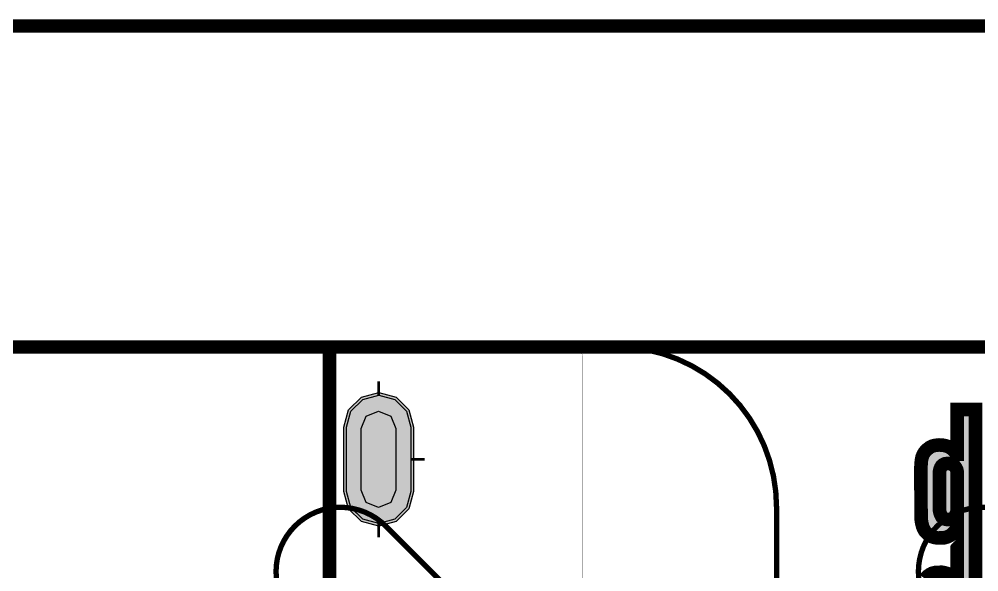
# Model space of a CAD drawing. Header units: millimetres. Extents: x -3 to 238, y -92 to 6.
# Drawn here: x 189.4 to 207.33, y -4.21 to 6.12 of the extents above; entities that cross this region are included whole.
import ezdxf

# ---------------------------------------------------------------- set-up
doc = ezdxf.new("R2010")
doc.units = ezdxf.units.MM
doc.header["$MEASUREMENT"] = 0
for name, color, linetype, true_color in [('Board-Outline-Layer', 7, 'Continuous', 0xff00ff), ('Bottom-Layer', 7, 'Continuous', 0x0000ff), ('Bottom-Paste-Mask-Layer', 7, 'Continuous', 0x800000), ('Bottom-Silkscreen-Layer', 7, 'Continuous', 0x66cc33), ('Bottom-Solder-Mask-Layer', 7, 'Continuous', 0xaa00ff), ('Document-Layer', 7, 'Continuous', 0xffffff), ('Hole-Layer', 7, 'Continuous', 0x222222), ('Multi-Layer', 7, 'Continuous', 0xc0c0c0), ('Top-Layer', 7, 'Continuous', 0xff0000), ('Top-Paste-Mask-Layer', 7, 'Continuous', 0x808080), ('Top-Silkscreen-Layer', 7, 'Continuous', 0xffcc00), ('Top-Solder-Mask-Layer', 7, 'Continuous', 0x800080)]:
    doc.layers.add(name, color=color, linetype=linetype, true_color=true_color)

msp = doc.modelspace()

# ---------------------------------------------------------------- hatches: boundary and pattern name
at = {"layer": 'Bottom-Layer'}
msp.add_hatch(color=256, dxfattribs=at).paths.add_polyline_path([(196.719, -2.703), (196.639, -3.003), (196.419, -3.223), (196.119, -3.303), (195.819, -3.223), (195.6, -3.003), (195.519, -2.703), (195.519, -1.503), (195.6, -1.203), (195.819, -0.983), (196.119, -0.903), (196.419, -0.983), (196.639, -1.203), (196.719, -1.503)])
at = {"layer": 'Bottom-Paste-Mask-Layer'}
msp.add_hatch(color=256, dxfattribs=at).paths.add_polyline_path([(196.719, -2.703), (196.639, -3.003), (196.419, -3.223), (196.119, -3.303), (195.819, -3.223), (195.6, -3.003), (195.519, -2.703), (195.519, -1.503), (195.6, -1.203), (195.819, -0.983), (196.119, -0.903), (196.419, -0.983), (196.639, -1.203), (196.719, -1.503)])
at = {"layer": 'Bottom-Solder-Mask-Layer'}
msp.add_hatch(color=256, dxfattribs=at).paths.add_polyline_path([(196.77, -2.703), (196.683, -3.029), (196.445, -3.267), (196.119, -3.354), (195.794, -3.267), (195.556, -3.029), (195.468, -2.703), (195.468, -1.503), (195.556, -1.178), (195.794, -0.939), (196.119, -0.852), (196.445, -0.939), (196.683, -1.178), (196.77, -1.503)])
at = {"layer": 'Hole-Layer'}
msp.add_hatch(color=256, dxfattribs=at).paths.add_polyline_path([(196.439, -2.678), (196.344, -2.908), (196.114, -3.003), (195.885, -2.908), (195.789, -2.678), (195.789, -1.528), (195.885, -1.298), (196.114, -1.203), (196.344, -1.298), (196.439, -1.528)])
at = {"layer": 'Multi-Layer'}
msp.add_hatch(color=256, dxfattribs=at).paths.add_polyline_path([(196.719, -2.703), (196.639, -3.003), (196.419, -3.223), (196.119, -3.303), (195.819, -3.223), (195.6, -3.003), (195.519, -2.703), (195.519, -1.503), (195.6, -1.203), (195.819, -0.983), (196.119, -0.903), (196.419, -0.983), (196.639, -1.203), (196.719, -1.503)])
msp.add_hatch(color=256, dxfattribs=at).paths.add_polyline_path([(196.719, -2.703), (196.639, -3.003), (196.419, -3.223), (196.119, -3.303), (195.819, -3.223), (195.6, -3.003), (195.519, -2.703), (195.519, -1.503), (195.6, -1.203), (195.819, -0.983), (196.119, -0.903), (196.419, -0.983), (196.639, -1.203), (196.719, -1.503)])
msp.add_hatch(color=256, dxfattribs=at).paths.add_polyline_path([(196.719, -2.703), (196.639, -3.003), (196.419, -3.223), (196.119, -3.303), (195.819, -3.223), (195.6, -3.003), (195.519, -2.703), (195.519, -1.503), (195.6, -1.203), (195.819, -0.983), (196.119, -0.903), (196.419, -0.983), (196.639, -1.203), (196.719, -1.503)])
at = {"layer": 'Top-Layer'}
msp.add_hatch(color=256, dxfattribs=at).paths.add_polyline_path([(196.719, -2.703), (196.639, -3.003), (196.419, -3.223), (196.119, -3.303), (195.819, -3.223), (195.6, -3.003), (195.519, -2.703), (195.519, -1.503), (195.6, -1.203), (195.819, -0.983), (196.119, -0.903), (196.419, -0.983), (196.639, -1.203), (196.719, -1.503)])
at = {"layer": 'Top-Paste-Mask-Layer'}
msp.add_hatch(color=256, dxfattribs=at).paths.add_polyline_path([(196.719, -2.703), (196.639, -3.003), (196.419, -3.223), (196.119, -3.303), (195.819, -3.223), (195.6, -3.003), (195.519, -2.703), (195.519, -1.503), (195.6, -1.203), (195.819, -0.983), (196.119, -0.903), (196.419, -0.983), (196.639, -1.203), (196.719, -1.503)])
at = {"layer": 'Top-Silkscreen-Layer'}
for points in [[(206.925, -1.591), (206.925, -2.01), (206.922, -2.01), (206.92, -2.01), (206.908, -1.992), (206.896, -1.975), (206.863, -1.943), (206.831, -1.912), (206.81, -1.897), (206.788, -1.883), (206.769, -1.873), (206.749, -1.863), (206.73, -1.857), (206.71, -1.85), (206.685, -1.845), (206.661, -1.84), (206.623, -1.838), (206.586, -1.835), (206.55, -1.839), (206.513, -1.843), (206.484, -1.85), (206.456, -1.858), (206.435, -1.868), (206.415, -1.878), (206.387, -1.9), (206.358, -1.921), (206.337, -1.944), (206.317, -1.966), (206.302, -1.991), (206.288, -2.015), (206.278, -2.039), (206.269, -2.062), (206.262, -2.097), (206.255, -2.132), (206.251, -2.189), (206.247, -2.245), (206.248, -2.731), (206.25, -3.217), (206.256, -3.254), (206.262, -3.291), (206.269, -3.321), (206.276, -3.35), (206.286, -3.377), (206.297, -3.403), (206.312, -3.429), (206.327, -3.454), (206.359, -3.486), (206.391, -3.518), (206.423, -3.535), (206.455, -3.551), (206.482, -3.558), (206.508, -3.566), (206.535, -3.57), (206.562, -3.574), (206.62, -3.572), (206.678, -3.571), (206.707, -3.563), (206.735, -3.555), (206.764, -3.542), (206.792, -3.528), (206.812, -3.515), (206.831, -3.501), (206.878, -3.453), (206.925, -3.405), (206.925, -3.897), (206.925, -4.389), (206.922, -4.389), (206.919, -4.389), (206.902, -4.366), (206.885, -4.343), (206.856, -4.316), (206.827, -4.289), (206.808, -4.275), (206.788, -4.262), (206.767, -4.251), (206.746, -4.241), (206.717, -4.232), (206.689, -4.223), (206.661, -4.218), (206.634, -4.214), (206.578, -4.216), (206.522, -4.218), (206.488, -4.227), (206.454, -4.235), (206.439, -4.243), (206.423, -4.251), (206.398, -4.268), (206.373, -4.285), (206.346, -4.313), (206.319, -4.341), (206.305, -4.363), (206.29, -4.386), (206.28, -4.413), (206.269, -4.441), (206.262, -4.476), (206.255, -4.511), (206.251, -4.561), (206.248, -4.61), (206.248, -5.076), (206.248, -5.543), (206.251, -5.581), (206.255, -5.619), (206.262, -5.659), (206.268, -5.699), (206.278, -5.727), (206.287, -5.755), (206.304, -5.787), (206.32, -5.819), (206.349, -5.849), (206.377, -5.879), (206.398, -5.893), (206.418, -5.907), (206.438, -5.916), (206.459, -5.925), (206.482, -5.931), (206.505, -5.937), (206.534, -5.942), (206.564, -5.946), (206.623, -5.944), (206.682, -5.942), (206.708, -5.934), (206.735, -5.927), (206.761, -5.915), (206.787, -5.903), (206.809, -5.887), (206.831, -5.871), (206.851, -5.852), (206.871, -5.833), (206.898, -5.804), (206.925, -5.775), (206.925, -5.851), (206.925, -5.927), (207.095, -5.927), (207.264, -5.927), (207.267, -5.922), (207.269, -5.916), (207.269, -3.545), (207.269, -1.173), (207.097, -1.173), (206.925, -1.173)], [(206.787, -2.183), (206.806, -2.187), (206.829, -2.198), (206.851, -2.208), (206.864, -2.22), (206.877, -2.231), (206.889, -2.246), (206.9, -2.262), (206.909, -2.28), (206.917, -2.299), (206.921, -2.317), (206.925, -2.336), (206.925, -2.694), (206.925, -3.052), (206.919, -3.08), (206.914, -3.107), (206.9, -3.136), (206.886, -3.164), (206.872, -3.18), (206.858, -3.196), (206.839, -3.207), (206.82, -3.218), (206.799, -3.224), (206.778, -3.229), (206.758, -3.229), (206.737, -3.229), (206.718, -3.225), (206.7, -3.221), (206.685, -3.214), (206.67, -3.207), (206.654, -3.194), (206.639, -3.18), (206.627, -3.159), (206.616, -3.137), (206.609, -3.117), (206.602, -3.096), (206.597, -3.07), (206.592, -3.043), (206.592, -2.696), (206.592, -2.348), (206.597, -2.321), (206.602, -2.294), (206.609, -2.276), (206.616, -2.258), (206.625, -2.242), (206.634, -2.227), (206.647, -2.215), (206.66, -2.204), (206.678, -2.195), (206.696, -2.187), (206.716, -2.184), (206.735, -2.181), (206.751, -2.18), (206.768, -2.18)]]:
    msp.add_hatch(color=256, dxfattribs=at).paths.add_polyline_path(points)
at = {"layer": 'Top-Solder-Mask-Layer'}
msp.add_hatch(color=256, dxfattribs=at).paths.add_polyline_path([(196.77, -2.703), (196.683, -3.029), (196.445, -3.267), (196.119, -3.354), (195.794, -3.267), (195.556, -3.029), (195.468, -2.703), (195.468, -1.503), (195.556, -1.178), (195.794, -0.939), (196.119, -0.852), (196.445, -0.939), (196.683, -1.178), (196.77, -1.503)])

# ---------------------------------------------------------------- linework, layer by layer
at = {"layer": 'Board-Outline-Layer'}
for points, const_width in [([(227.598, 5.997), (114.3, 5.997)], 0.254), ([(0.003, -0.003), (228.598, -0.003)], 0.254), ([(196.087, -0.003), (195.198, -0.003), (195.198, -6.48), (185.8, -6.48), (185.8, -0.003), (184.911, -0.003)], 0.254), ([(196.087, -0.003), (195.198, -0.003), (195.198, -6.48), (185.8, -6.48), (185.8, -0.003), (184.911, -0.003)], 0.254), ([(196.05, -0.008), (225.6, 0)], 0.1)]:
    msp.add_lwpolyline(points, dxfattribs=dict(at, const_width=const_width))
at = {"layer": 'Bottom-Layer', "const_width": 0.00508}
msp.add_lwpolyline([(0, -86.191), (0, 0), (228.585, 0), (228.585, -86.191)], close=True, dxfattribs=at)
msp.add_lwpolyline([(143.977, -19.8), (143.977, -0.2, -0.414), (144.177, 0), (199.726, 0), (199.726, 0, -0.414), (199.926, -0.2), (199.926, -19.8, -0.414), (199.726, -20), (199.726, -20), (144.177, -20, -0.414)], format="xyb", close=True, dxfattribs=at)
at = {"layer": 'Bottom-Layer', "const_width": 0.0508}
for points in [[(196.119, -0.906), (196.119, -0.646)], [(196.717, -2.103), (196.976, -2.103)], [(196.119, -3.3), (196.119, -3.56)]]:
    msp.add_lwpolyline(points, dxfattribs=at)
at = {"layer": 'Bottom-Layer'}
msp.add_lwpolyline([(196.719, -2.703), (196.639, -3.003), (196.419, -3.223), (196.119, -3.303), (195.819, -3.223), (195.6, -3.003), (195.519, -2.703), (195.519, -1.503), (195.6, -1.203), (195.819, -0.983), (196.119, -0.903), (196.419, -0.983), (196.639, -1.203), (196.719, -1.503)], close=True, dxfattribs=at)
at = {"layer": 'Bottom-Paste-Mask-Layer'}
msp.add_lwpolyline([(196.719, -2.703), (196.639, -3.003), (196.419, -3.223), (196.119, -3.303), (195.819, -3.223), (195.6, -3.003), (195.519, -2.703), (195.519, -1.503), (195.6, -1.203), (195.819, -0.983), (196.119, -0.903), (196.419, -0.983), (196.639, -1.203), (196.719, -1.503)], close=True, dxfattribs=at)
at = {"layer": 'Bottom-Silkscreen-Layer', "const_width": 0.254}
for points in [[(188.721, -0.003), (191.388, -0.003)], [(188.721, -0.003), (191.388, -0.003)], [(191.388, -0.003), (196.087, -0.003)], [(191.388, -0.003), (196.087, -0.003)]]:
    msp.add_lwpolyline(points, dxfattribs=at)
at = {"layer": 'Bottom-Solder-Mask-Layer'}
msp.add_lwpolyline([(196.77, -2.703), (196.683, -3.029), (196.445, -3.267), (196.119, -3.354), (195.794, -3.267), (195.556, -3.029), (195.468, -2.703), (195.468, -1.503), (195.556, -1.178), (195.794, -0.939), (196.119, -0.852), (196.445, -0.939), (196.683, -1.178), (196.77, -1.503)], close=True, dxfattribs=at)
at = {"layer": 'Document-Layer', "const_width": 0.1}
for points in [[(0, -83.2), (0, -3, -0.414), (3, 0), (13.099, 0, -0.414), (16.099, -3), (16.099, -9, 0.414), (19.099, -12), (57.099, -12, 0.414), (60.099, -9), (60.099, -3, -0.414), (63.099, 0), (225.6, 0, -0.414), (228.6, -3), (228.6, -83.2, -0.414), (225.6, -86.2), (3, -86.2, -0.414)], [(196.249, -3.351, 1), (194.552, -5.049), (201.694, -12.191, 1), (203.392, -10.494)], [(208.249, -3.351, 1), (206.552, -5.049), (213.694, -12.191, 1), (215.392, -10.494)]]:
    msp.add_lwpolyline(points, format="xyb", close=True, dxfattribs=at)
for points in [[(63.099, 0), (185.83, 0), (185.83, -6.6), (195.17, -6.6), (195.17, 0), (225.6, 0, -0.414), (228.6, -3), (228.6, -83.2, -0.414), (225.6, -86.2), (3, -86.2, -0.414)], [(3, -86.2), (101.8, -86.2, 0.414), (104.8, -83.2), (104.8, -70.174, -0.414), (107.8, -67.174), (120.8, -67.174, -0.414), (123.8, -70.174), (123.8, -83.2, 0.414), (126.8, -86.2), (225.6, -86.2, 0.414), (228.6, -83.2), (228.6, -3, 0.414), (225.6, 0), (218.55, 0, 0.414), (215.55, -3), (215.55, -4.5, -0.414), (212.55, -7.5), (206.55, -7.5, -0.414), (203.55, -4.5), (203.55, -3, 0.414), (200.55, 0), (58.599, 0, 0.414)], [(69.099, -6), (209.5, -6, -0.414), (212.5, -9), (212.5, -21, 0.414), (215.5, -24), (225.6, -24, 0.414), (228.6, -21), (228.6, -3, 0.414), (225.6, 0), (63.099, 0, 0.414)]]:
    msp.add_lwpolyline(points, format="xyb", dxfattribs=at)
at = {"layer": 'Hole-Layer'}
msp.add_lwpolyline([(196.439, -2.678), (196.344, -2.908), (196.114, -3.003), (195.885, -2.908), (195.789, -2.678), (195.789, -1.528), (195.885, -1.298), (196.114, -1.203), (196.344, -1.298), (196.439, -1.528)], close=True, dxfattribs=at)
at = {"layer": 'Multi-Layer'}
msp.add_lwpolyline([(196.719, -2.703), (196.639, -3.003), (196.419, -3.223), (196.119, -3.303), (195.819, -3.223), (195.6, -3.003), (195.519, -2.703), (195.519, -1.503), (195.6, -1.203), (195.819, -0.983), (196.119, -0.903), (196.419, -0.983), (196.639, -1.203), (196.719, -1.503)], close=True, dxfattribs=at)
msp.add_lwpolyline([(196.719, -2.703), (196.639, -3.003), (196.419, -3.223), (196.119, -3.303), (195.819, -3.223), (195.6, -3.003), (195.519, -2.703), (195.519, -1.503), (195.6, -1.203), (195.819, -0.983), (196.119, -0.903), (196.419, -0.983), (196.639, -1.203), (196.719, -1.503)], close=True, dxfattribs=at)
msp.add_lwpolyline([(196.719, -2.703), (196.639, -3.003), (196.419, -3.223), (196.119, -3.303), (195.819, -3.223), (195.6, -3.003), (195.519, -2.703), (195.519, -1.503), (195.6, -1.203), (195.819, -0.983), (196.119, -0.903), (196.419, -0.983), (196.639, -1.203), (196.719, -1.503)], close=True, dxfattribs=at)
at = {"layer": 'Top-Layer', "const_width": 0.00508}
msp.add_lwpolyline([(0, -86.191), (0, 0), (228.585, 0), (228.585, -86.191)], close=True, dxfattribs=at)
msp.add_lwpolyline([(143.977, -19.8), (143.977, -0.2, -0.414), (144.177, 0), (199.726, 0), (199.726, 0, -0.414), (199.926, -0.2), (199.926, -19.8, -0.414), (199.726, -20), (199.726, -20), (144.177, -20, -0.414)], format="xyb", close=True, dxfattribs=at)
at = {"layer": 'Top-Layer'}
msp.add_lwpolyline([(196.719, -2.703), (196.639, -3.003), (196.419, -3.223), (196.119, -3.303), (195.819, -3.223), (195.6, -3.003), (195.519, -2.703), (195.519, -1.503), (195.6, -1.203), (195.819, -0.983), (196.119, -0.903), (196.419, -0.983), (196.639, -1.203), (196.719, -1.503)], close=True, dxfattribs=at)
at = {"layer": 'Top-Paste-Mask-Layer'}
msp.add_lwpolyline([(196.719, -2.703), (196.639, -3.003), (196.419, -3.223), (196.119, -3.303), (195.819, -3.223), (195.6, -3.003), (195.519, -2.703), (195.519, -1.503), (195.6, -1.203), (195.819, -0.983), (196.119, -0.903), (196.419, -0.983), (196.639, -1.203), (196.719, -1.503)], close=True, dxfattribs=at)
at = {"layer": 'Top-Silkscreen-Layer', "const_width": 0.254}
for points in [[(207.269, -5.916), (207.269, -3.545), (207.269, -1.173), (207.097, -1.173), (206.925, -1.173), (206.925, -1.591), (206.925, -2.01), (206.922, -2.01), (206.92, -2.01), (206.908, -1.992), (206.896, -1.975), (206.863, -1.943), (206.831, -1.912), (206.81, -1.897), (206.788, -1.883), (206.769, -1.873), (206.749, -1.863), (206.73, -1.857), (206.71, -1.85), (206.685, -1.845), (206.661, -1.84), (206.623, -1.838), (206.586, -1.835), (206.55, -1.839), (206.513, -1.843), (206.484, -1.85), (206.456, -1.858), (206.435, -1.868), (206.415, -1.878), (206.387, -1.9), (206.358, -1.921), (206.337, -1.944), (206.317, -1.966), (206.302, -1.991), (206.288, -2.015), (206.278, -2.039), (206.269, -2.062), (206.262, -2.097), (206.255, -2.132), (206.251, -2.189), (206.247, -2.245), (206.248, -2.731), (206.25, -3.217), (206.256, -3.254), (206.262, -3.291), (206.269, -3.321), (206.276, -3.35), (206.286, -3.377), (206.297, -3.403), (206.312, -3.429), (206.327, -3.454), (206.359, -3.486), (206.391, -3.518), (206.423, -3.535), (206.455, -3.551), (206.482, -3.558), (206.508, -3.566), (206.535, -3.57), (206.562, -3.574), (206.62, -3.572), (206.678, -3.571), (206.707, -3.563), (206.735, -3.555), (206.764, -3.542), (206.792, -3.528), (206.812, -3.515), (206.831, -3.501), (206.878, -3.453), (206.925, -3.405), (206.925, -3.897), (206.925, -4.389)], [(206.885, -4.343), (206.856, -4.316), (206.827, -4.289), (206.808, -4.275), (206.788, -4.262), (206.767, -4.251), (206.746, -4.241), (206.717, -4.232), (206.689, -4.223), (206.661, -4.218), (206.634, -4.214), (206.578, -4.216), (206.522, -4.218), (206.488, -4.227), (206.454, -4.235), (206.439, -4.243), (206.423, -4.251), (206.398, -4.268), (206.373, -4.285), (206.346, -4.313), (206.319, -4.341)]]:
    msp.add_lwpolyline(points, dxfattribs=at)
msp.add_lwpolyline([(206.787, -2.183), (206.806, -2.187), (206.829, -2.198), (206.851, -2.208), (206.864, -2.22), (206.877, -2.231), (206.889, -2.246), (206.9, -2.262), (206.909, -2.28), (206.917, -2.299), (206.921, -2.317), (206.925, -2.336), (206.925, -2.694), (206.925, -3.052), (206.919, -3.08), (206.914, -3.107), (206.9, -3.136), (206.886, -3.164), (206.872, -3.18), (206.858, -3.196), (206.839, -3.207), (206.82, -3.218), (206.799, -3.224), (206.778, -3.229), (206.758, -3.229), (206.737, -3.229), (206.718, -3.225), (206.7, -3.221), (206.685, -3.214), (206.67, -3.207), (206.654, -3.194), (206.639, -3.18), (206.627, -3.159), (206.616, -3.137), (206.609, -3.117), (206.602, -3.096), (206.597, -3.07), (206.592, -3.043), (206.592, -2.696), (206.592, -2.348), (206.597, -2.321), (206.602, -2.294), (206.609, -2.276), (206.616, -2.258), (206.625, -2.242), (206.634, -2.227), (206.647, -2.215), (206.66, -2.204), (206.678, -2.195), (206.696, -2.187), (206.716, -2.184), (206.735, -2.181), (206.751, -2.18), (206.768, -2.18)], close=True, dxfattribs=at)
at = {"layer": 'Top-Solder-Mask-Layer'}
msp.add_lwpolyline([(196.77, -2.703), (196.683, -3.029), (196.445, -3.267), (196.119, -3.354), (195.794, -3.267), (195.556, -3.029), (195.468, -2.703), (195.468, -1.503), (195.556, -1.178), (195.794, -0.939), (196.119, -0.852), (196.445, -0.939), (196.683, -1.178), (196.77, -1.503)], close=True, dxfattribs=at)

doc.saveas('drawing.dxf')
